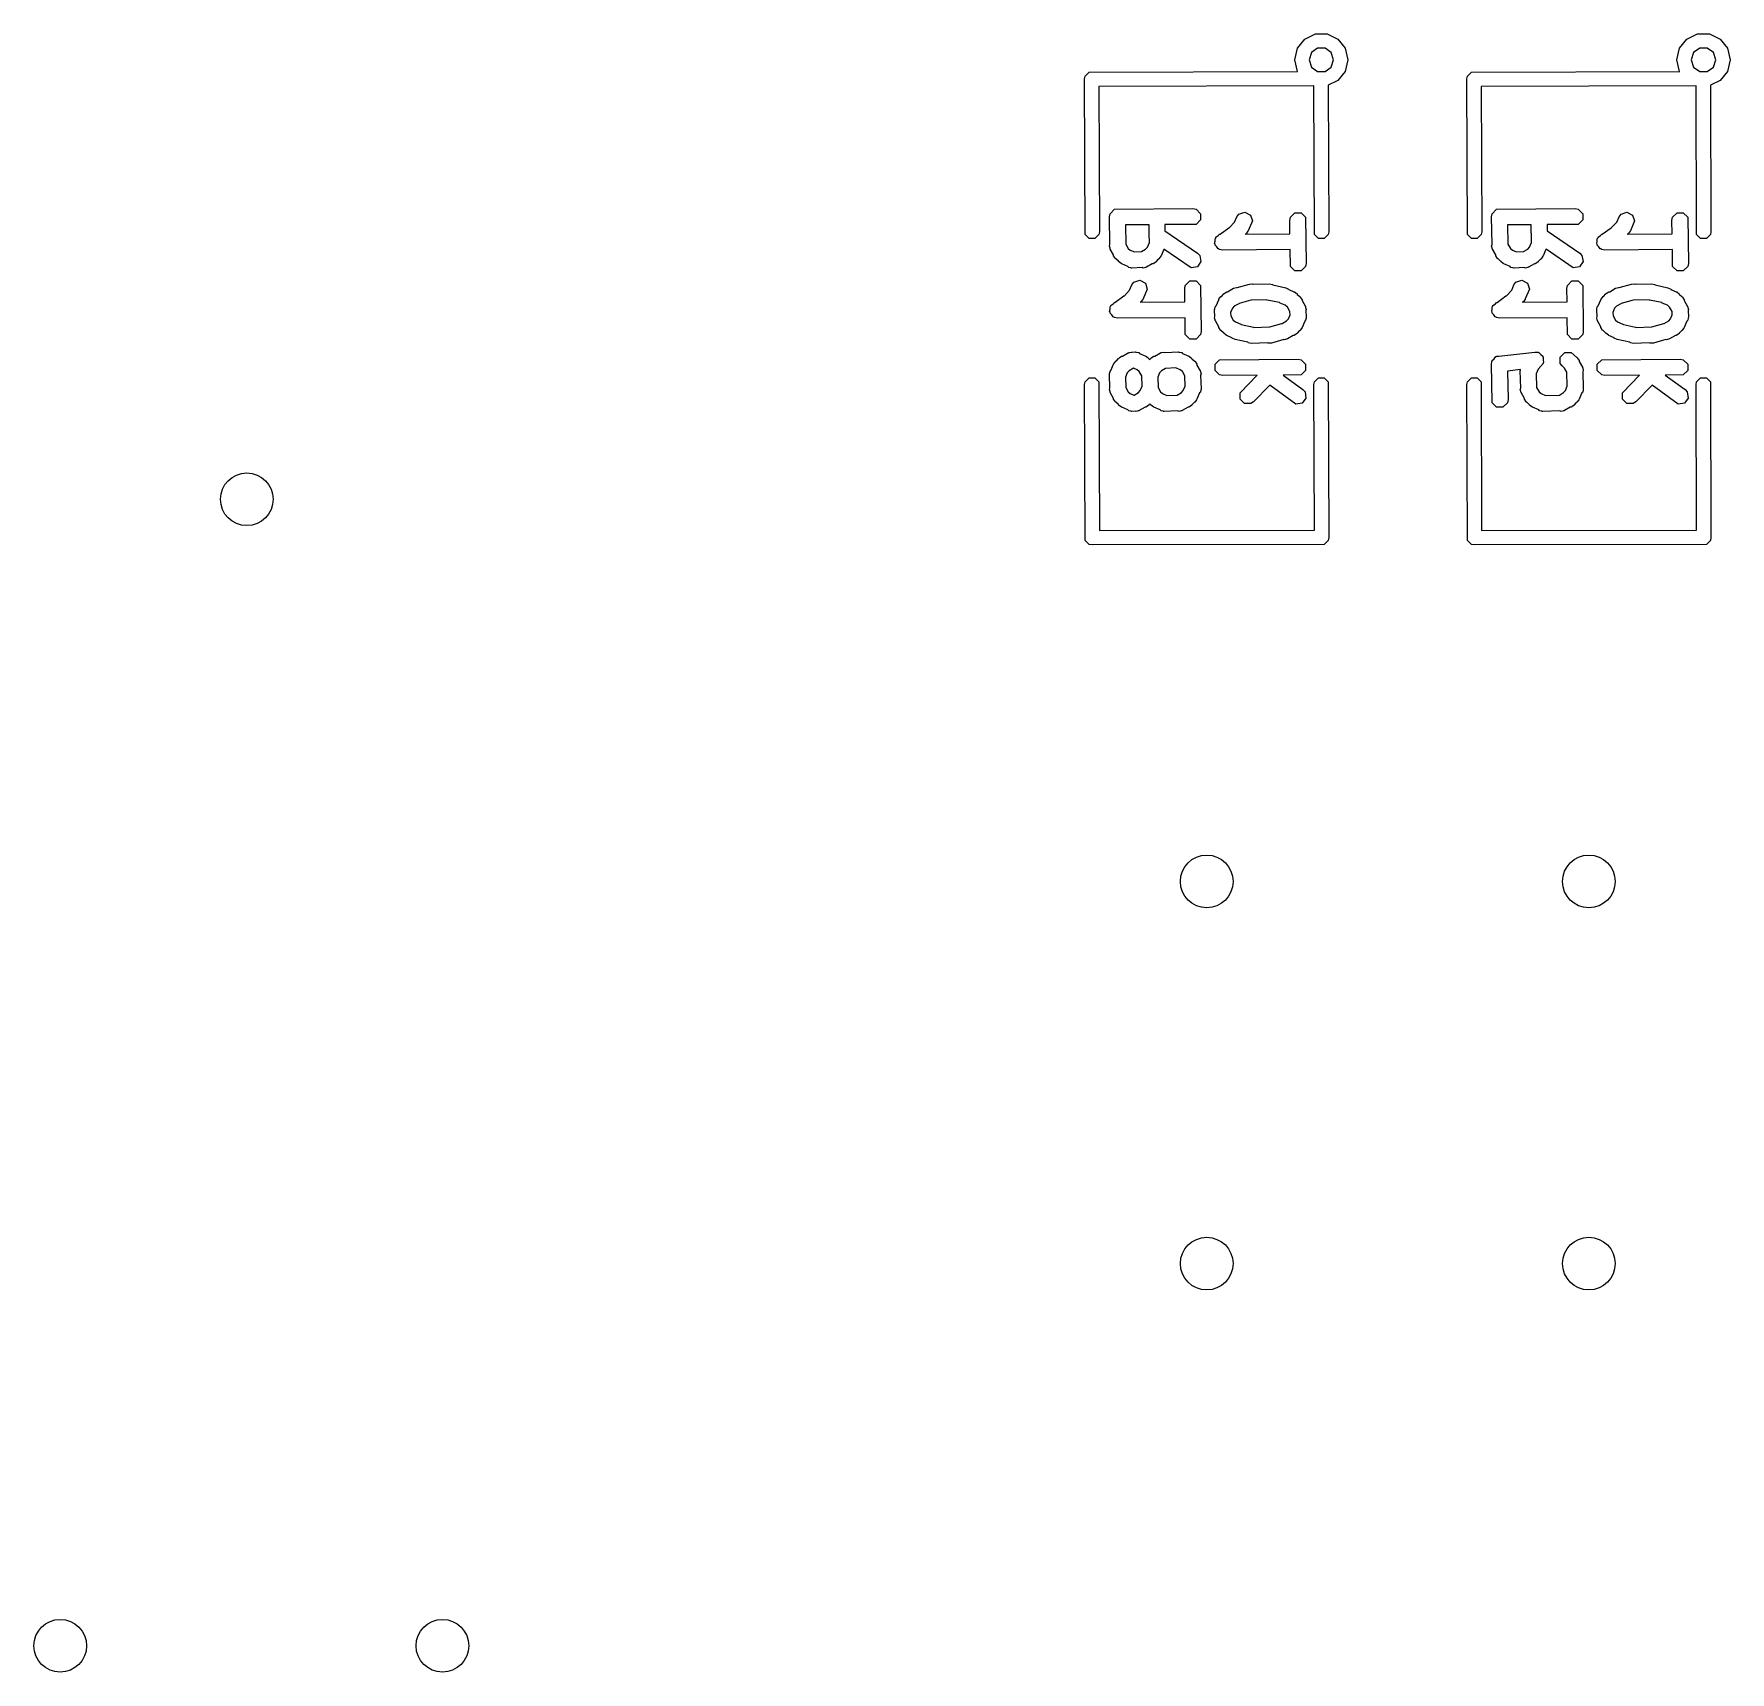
# Model space of a CAD drawing. Extents: x 0.14 to 1.46, y -0.33 to 1.12.
# Drawn here: x 0.1431 to 0.5869, y 0.6931 to 1.1218 of the extents above; entities that cross this region are included whole.
import ezdxf

# ---------------------------------------------------------------- set-up
doc = ezdxf.new("R2010")
doc.units = 0
doc.header["$MEASUREMENT"] = 0
doc.layers.add('BLACK', color=7, linetype='CONTINUOUS')

msp = doc.modelspace()

# ---------------------------------------------------------------- linework, layer by layer
at = {"layer": 'BLACK', "linetype": 'CONTINUOUS'}
for p, q in [((0.47374, 1.11802), (0.47567, 1.12043)), ((0.47567, 1.12043), (0.47845, 1.12178)), ((0.47845, 1.12178), (0.48155, 1.12178)), ((0.48155, 1.12178), (0.48433, 1.12043)), ((0.48433, 1.12043), (0.48626, 1.11802)), ((0.57374, 1.11802), (0.57567, 1.12043)), ((0.57567, 1.12043), (0.57845, 1.12178)), ((0.57845, 1.12178), (0.58155, 1.12178)), ((0.58155, 1.12178), (0.58433, 1.12043)), ((0.58433, 1.12043), (0.58626, 1.11802)), ((0.47305, 1.115), (0.47374, 1.11802)), ((0.47374, 1.11198), (0.47305, 1.115)), ((0.47741, 1.11688), (0.47679, 1.115)), ((0.47679, 1.115), (0.47741, 1.11312)), ((0.47901, 1.11805), (0.47741, 1.11688)), ((0.48099, 1.11805), (0.47901, 1.11805)), ((0.48259, 1.11688), (0.48099, 1.11805)), ((0.48321, 1.115), (0.48259, 1.11688)), ((0.48259, 1.11312), (0.48321, 1.115)), ((0.48626, 1.11802), (0.48695, 1.115)), ((0.48695, 1.115), (0.48626, 1.11198)), ((0.57305, 1.115), (0.57374, 1.11802)), ((0.57374, 1.11198), (0.57305, 1.115)), ((0.57741, 1.11688), (0.57679, 1.115)), ((0.57679, 1.115), (0.57741, 1.11312)), ((0.57901, 1.11805), (0.57741, 1.11688)), ((0.58099, 1.11805), (0.57901, 1.11805)), ((0.58259, 1.11688), (0.58099, 1.11805)), ((0.58321, 1.115), (0.58259, 1.11688)), ((0.58259, 1.11312), (0.58321, 1.115)), ((0.58626, 1.11802), (0.58695, 1.115)), ((0.58695, 1.115), (0.58626, 1.11198)), ((0.41805, 1.11), (0.4182, 1.11075)), ((0.4182, 1.06925), (0.41805, 1.11)), ((0.4182, 1.11075), (0.41925, 1.1118)), ((0.41925, 1.1118), (0.47378, 1.11193)), ((0.47378, 1.11193), (0.47374, 1.11198)), ((0.47741, 1.11312), (0.47901, 1.11195)), ((0.47901, 1.11195), (0.48099, 1.11195)), ((0.48099, 1.11195), (0.48259, 1.11312)), ((0.48626, 1.11198), (0.48433, 1.10957)), ((0.51805, 1.11), (0.5182, 1.11075)), ((0.5182, 1.06925), (0.51805, 1.11)), ((0.5182, 1.11075), (0.51925, 1.1118)), ((0.51925, 1.1118), (0.57378, 1.11193)), ((0.57378, 1.11193), (0.57374, 1.11198)), ((0.57741, 1.11312), (0.57901, 1.11195)), ((0.57901, 1.11195), (0.58099, 1.11195)), ((0.58099, 1.11195), (0.58259, 1.11312)), ((0.58626, 1.11198), (0.58433, 1.10957)), ((0.47806, 1.10819), (0.42181, 1.10805)), ((0.42181, 1.10805), (0.42195, 1.07)), ((0.4782, 1.06925), (0.47806, 1.10819)), ((0.48433, 1.10957), (0.48181, 1.10835)), ((0.48181, 1.10835), (0.48195, 1.07)), ((0.57806, 1.10819), (0.52181, 1.10805)), ((0.52181, 1.10805), (0.52195, 1.07)), ((0.5782, 1.06925), (0.57806, 1.10819)), ((0.58433, 1.10957), (0.58181, 1.10835)), ((0.58181, 1.10835), (0.58195, 1.07)), ((0.42454, 1.07392), (0.4247, 1.07474)), ((0.4247, 1.07474), (0.42587, 1.07591)), ((0.42587, 1.07591), (0.44639, 1.07607)), ((0.44639, 1.07607), (0.44721, 1.07591)), ((0.44721, 1.07591), (0.44838, 1.07474)), ((0.44838, 1.07474), (0.44838, 1.0731)), ((0.4579, 1.07394), (0.45841, 1.07461)), ((0.45841, 1.07461), (0.45997, 1.07513)), ((0.45997, 1.07513), (0.46144, 1.07439)), ((0.46144, 1.07439), (0.46196, 1.07283)), ((0.4719, 1.07381), (0.47307, 1.07497)), ((0.47307, 1.07497), (0.47471, 1.07497)), ((0.47471, 1.07497), (0.47588, 1.07381)), ((0.52454, 1.07392), (0.5247, 1.07474)), ((0.5247, 1.07474), (0.52587, 1.07591)), ((0.52587, 1.07591), (0.54639, 1.07607)), ((0.54639, 1.07607), (0.54721, 1.07591)), ((0.54721, 1.07591), (0.54838, 1.07474)), ((0.54838, 1.07474), (0.54838, 1.0731)), ((0.5579, 1.07394), (0.55841, 1.07461)), ((0.55841, 1.07461), (0.55997, 1.07513)), ((0.55997, 1.07513), (0.56144, 1.07439)), ((0.56144, 1.07439), (0.56196, 1.07283)), ((0.5719, 1.07381), (0.57307, 1.07497)), ((0.57307, 1.07497), (0.57471, 1.07497)), ((0.57471, 1.07497), (0.57588, 1.07381)), ((0.42195, 1.07), (0.4218, 1.06925)), ((0.42468, 1.06668), (0.42454, 1.07392)), ((0.4349, 1.07184), (0.42873, 1.07179)), ((0.42873, 1.07179), (0.42883, 1.06676)), ((0.43494, 1.06974), (0.4349, 1.07184)), ((0.43491, 1.0697), (0.43494, 1.06974)), ((0.43495, 1.06949), (0.43491, 1.0697)), ((0.44721, 1.07194), (0.43905, 1.07187)), ((0.43905, 1.07187), (0.43908, 1.07023)), ((0.43908, 1.07023), (0.44762, 1.06443)), ((0.44838, 1.0731), (0.44721, 1.07194)), ((0.4535, 1.06934), (0.45581, 1.07102)), ((0.45581, 1.07102), (0.45595, 1.07108)), ((0.45595, 1.07108), (0.4573, 1.07256)), ((0.4573, 1.07256), (0.4579, 1.07394)), ((0.4608, 1.07015), (0.46029, 1.06948)), ((0.46086, 1.07028), (0.4608, 1.07015)), ((0.46087, 1.07028), (0.46086, 1.07028)), ((0.46196, 1.07283), (0.46087, 1.07029)), ((0.46087, 1.07029), (0.46087, 1.07028)), ((0.47174, 1.07298), (0.4719, 1.07381)), ((0.47179, 1.06949), (0.47174, 1.07298)), ((0.47588, 1.07381), (0.47604, 1.06173)), ((0.48195, 1.07), (0.4818, 1.06925)), ((0.52195, 1.07), (0.5218, 1.06925)), ((0.52468, 1.06668), (0.52454, 1.07392)), ((0.5349, 1.07184), (0.52873, 1.07179)), ((0.52873, 1.07179), (0.52883, 1.06676)), ((0.53494, 1.06974), (0.5349, 1.07184)), ((0.53491, 1.0697), (0.53494, 1.06974)), ((0.53495, 1.06949), (0.53491, 1.0697)), ((0.54721, 1.07194), (0.53905, 1.07187)), ((0.53905, 1.07187), (0.53908, 1.07023)), ((0.53908, 1.07023), (0.54762, 1.06443)), ((0.54838, 1.0731), (0.54721, 1.07194)), ((0.5535, 1.06934), (0.55581, 1.07102)), ((0.55581, 1.07102), (0.55595, 1.07108)), ((0.55595, 1.07108), (0.5573, 1.07256)), ((0.5573, 1.07256), (0.5579, 1.07394)), ((0.5608, 1.07015), (0.56029, 1.06948)), ((0.56086, 1.07028), (0.5608, 1.07015)), ((0.56087, 1.07028), (0.56086, 1.07028)), ((0.56196, 1.07283), (0.56087, 1.07029)), ((0.56087, 1.07029), (0.56087, 1.07028)), ((0.57174, 1.07298), (0.5719, 1.07381)), ((0.57179, 1.06949), (0.57174, 1.07298)), ((0.57588, 1.07381), (0.57604, 1.06173)), ((0.58195, 1.07), (0.5818, 1.06925)), ((0.41925, 1.0682), (0.4182, 1.06925)), ((0.42075, 1.0682), (0.41925, 1.0682)), ((0.4218, 1.06925), (0.42075, 1.0682)), ((0.42455, 1.06626), (0.42468, 1.06668)), ((0.4247, 1.06569), (0.42455, 1.06626)), ((0.4247, 1.06559), (0.4247, 1.06569)), ((0.42474, 1.06556), (0.4247, 1.06559)), ((0.42477, 1.06546), (0.42474, 1.06556)), ((0.42564, 1.06393), (0.42477, 1.06546)), ((0.42883, 1.06676), (0.42946, 1.06566)), ((0.42946, 1.06566), (0.43001, 1.06519)), ((0.4329, 1.0648), (0.43401, 1.06544)), ((0.43401, 1.06544), (0.43448, 1.06598)), ((0.43448, 1.06598), (0.43499, 1.06716)), ((0.43499, 1.06716), (0.43495, 1.06949)), ((0.43876, 1.06536), (0.43806, 1.06373)), ((0.43881, 1.06541), (0.43876, 1.06536)), ((0.44592, 1.06057), (0.43881, 1.06541)), ((0.45208, 1.06694), (0.4522, 1.06755)), ((0.4522, 1.06675), (0.45208, 1.06694)), ((0.4522, 1.06818), (0.45236, 1.06833)), ((0.4522, 1.06755), (0.4522, 1.06818)), ((0.4522, 1.06653), (0.4522, 1.06675)), ((0.45265, 1.06609), (0.4522, 1.06653)), ((0.45236, 1.06833), (0.4524, 1.06855)), ((0.4524, 1.06855), (0.45303, 1.06901)), ((0.45299, 1.06557), (0.45265, 1.06609)), ((0.45321, 1.06552), (0.45299, 1.06557)), ((0.45303, 1.06901), (0.45337, 1.06934)), ((0.45337, 1.06537), (0.45321, 1.06552)), ((0.45337, 1.06934), (0.4535, 1.06934)), ((0.45419, 1.0652), (0.45337, 1.06537)), ((0.47184, 1.06535), (0.45419, 1.0652)), ((0.46006, 1.06939), (0.47179, 1.06949)), ((0.46007, 1.06941), (0.46006, 1.06939)), ((0.46029, 1.06948), (0.46007, 1.06941)), ((0.4719, 1.0609), (0.47184, 1.06535)), ((0.47925, 1.0682), (0.4782, 1.06925)), ((0.48075, 1.0682), (0.47925, 1.0682)), ((0.4818, 1.06925), (0.48075, 1.0682)), ((0.51925, 1.0682), (0.5182, 1.06925)), ((0.52075, 1.0682), (0.51925, 1.0682)), ((0.5218, 1.06925), (0.52075, 1.0682)), ((0.52455, 1.06626), (0.52468, 1.06668)), ((0.5247, 1.06569), (0.52455, 1.06626)), ((0.5247, 1.06559), (0.5247, 1.06569)), ((0.52474, 1.06556), (0.5247, 1.06559)), ((0.52477, 1.06546), (0.52474, 1.06556)), ((0.52564, 1.06393), (0.52477, 1.06546)), ((0.52883, 1.06676), (0.52946, 1.06566)), ((0.52946, 1.06566), (0.53001, 1.06519)), ((0.5329, 1.0648), (0.53401, 1.06544)), ((0.53401, 1.06544), (0.53448, 1.06598)), ((0.53448, 1.06598), (0.53499, 1.06716)), ((0.53499, 1.06716), (0.53495, 1.06949)), ((0.53876, 1.06536), (0.53806, 1.06373)), ((0.53881, 1.06541), (0.53876, 1.06536)), ((0.54592, 1.06057), (0.53881, 1.06541)), ((0.55208, 1.06694), (0.5522, 1.06755)), ((0.5522, 1.06675), (0.55208, 1.06694)), ((0.5522, 1.06818), (0.55236, 1.06833)), ((0.5522, 1.06755), (0.5522, 1.06818)), ((0.5522, 1.06653), (0.5522, 1.06675)), ((0.55265, 1.06609), (0.5522, 1.06653)), ((0.55236, 1.06833), (0.5524, 1.06855)), ((0.5524, 1.06855), (0.55303, 1.06901)), ((0.55299, 1.06557), (0.55265, 1.06609)), ((0.55321, 1.06552), (0.55299, 1.06557)), ((0.55303, 1.06901), (0.55337, 1.06934)), ((0.55337, 1.06537), (0.55321, 1.06552)), ((0.55337, 1.06934), (0.5535, 1.06934)), ((0.55419, 1.0652), (0.55337, 1.06537)), ((0.57184, 1.06535), (0.55419, 1.0652)), ((0.56006, 1.06939), (0.57179, 1.06949)), ((0.56007, 1.06941), (0.56006, 1.06939)), ((0.56029, 1.06948), (0.56007, 1.06941)), ((0.5719, 1.0609), (0.57184, 1.06535)), ((0.57925, 1.0682), (0.5782, 1.06925)), ((0.58075, 1.0682), (0.57925, 1.0682)), ((0.5818, 1.06925), (0.58075, 1.0682)), ((0.42564, 1.06372), (0.42564, 1.06393)), ((0.42611, 1.06302), (0.42564, 1.06372)), ((0.42621, 1.06293), (0.42611, 1.06302)), ((0.42622, 1.06292), (0.42621, 1.06293)), ((0.42623, 1.06291), (0.42622, 1.06292)), ((0.42689, 1.06235), (0.42623, 1.06291)), ((0.42694, 1.06219), (0.42689, 1.06235)), ((0.4276, 1.06168), (0.42694, 1.06219)), ((0.42774, 1.06162), (0.4276, 1.06168)), ((0.42775, 1.06162), (0.42774, 1.06162)), ((0.42774, 1.06162), (0.42774, 1.06162)), ((0.42939, 1.06091), (0.42775, 1.06162)), ((0.42962, 1.06068), (0.42939, 1.06091)), ((0.43001, 1.06519), (0.4311, 1.06472)), ((0.4311, 1.06472), (0.4329, 1.0648)), ((0.43575, 1.06162), (0.43422, 1.06074)), ((0.43596, 1.06162), (0.43575, 1.06162)), ((0.43665, 1.06208), (0.43596, 1.06162)), ((0.43674, 1.06218), (0.43665, 1.06208)), ((0.43676, 1.06219), (0.43674, 1.06218)), ((0.43732, 1.06286), (0.43676, 1.06221)), ((0.43676, 1.06221), (0.43676, 1.06219)), ((0.43748, 1.06292), (0.43732, 1.06286)), ((0.43799, 1.06358), (0.43748, 1.06292)), ((0.43805, 1.06371), (0.43799, 1.06358)), ((0.43806, 1.06372), (0.43805, 1.06371)), ((0.43806, 1.06373), (0.43806, 1.06372)), ((0.44755, 1.06085), (0.44592, 1.06057)), ((0.44849, 1.0622), (0.44755, 1.06085)), ((0.44762, 1.06443), (0.4482, 1.06382)), ((0.4482, 1.06382), (0.44849, 1.0622)), ((0.47307, 1.05974), (0.4719, 1.0609)), ((0.47588, 1.0609), (0.47471, 1.05974)), ((0.47604, 1.06173), (0.47588, 1.0609)), ((0.52564, 1.06372), (0.52564, 1.06393)), ((0.52611, 1.06302), (0.52564, 1.06372)), ((0.52621, 1.06293), (0.52611, 1.06302)), ((0.52622, 1.06292), (0.52621, 1.06293)), ((0.52623, 1.06291), (0.52622, 1.06292)), ((0.52689, 1.06235), (0.52623, 1.06291)), ((0.52694, 1.06219), (0.52689, 1.06235)), ((0.5276, 1.06168), (0.52694, 1.06219)), ((0.52774, 1.06162), (0.5276, 1.06168)), ((0.52775, 1.06162), (0.52774, 1.06162)), ((0.52774, 1.06162), (0.52774, 1.06162)), ((0.52939, 1.06091), (0.52775, 1.06162)), ((0.52962, 1.06068), (0.52939, 1.06091)), ((0.53001, 1.06519), (0.5311, 1.06472)), ((0.5311, 1.06472), (0.5329, 1.0648)), ((0.53575, 1.06162), (0.53422, 1.06074)), ((0.53596, 1.06162), (0.53575, 1.06162)), ((0.53665, 1.06208), (0.53596, 1.06162)), ((0.53674, 1.06218), (0.53665, 1.06208)), ((0.53676, 1.06219), (0.53674, 1.06218)), ((0.53732, 1.06286), (0.53676, 1.06221)), ((0.53676, 1.06221), (0.53676, 1.06219)), ((0.53748, 1.06292), (0.53732, 1.06286)), ((0.53799, 1.06358), (0.53748, 1.06292)), ((0.53805, 1.06371), (0.53799, 1.06358)), ((0.53806, 1.06372), (0.53805, 1.06371)), ((0.53806, 1.06373), (0.53806, 1.06372)), ((0.54755, 1.06085), (0.54592, 1.06057)), ((0.54849, 1.0622), (0.54755, 1.06085)), ((0.54762, 1.06443), (0.5482, 1.06382)), ((0.5482, 1.06382), (0.54849, 1.0622)), ((0.57307, 1.05974), (0.5719, 1.0609)), ((0.57588, 1.0609), (0.57471, 1.05974)), ((0.57604, 1.06173), (0.57588, 1.0609)), ((0.43018, 1.06057), (0.42962, 1.06068)), ((0.43029, 1.06052), (0.43018, 1.06057)), ((0.43034, 1.06054), (0.43029, 1.06052)), ((0.43044, 1.06051), (0.43034, 1.06054)), ((0.4304, 1.05612), (0.43091, 1.05678)), ((0.43307, 1.06063), (0.43044, 1.06051)), ((0.43091, 1.05678), (0.43247, 1.0573)), ((0.43247, 1.0573), (0.43394, 1.05657)), ((0.43341, 1.06052), (0.43307, 1.06063)), ((0.43397, 1.06067), (0.43341, 1.06052)), ((0.43394, 1.05657), (0.43446, 1.05501)), ((0.43408, 1.06068), (0.43397, 1.06067)), ((0.43411, 1.06071), (0.43408, 1.06068)), ((0.43422, 1.06074), (0.43411, 1.06071)), ((0.4444, 1.05598), (0.44557, 1.05715)), ((0.44557, 1.05715), (0.44721, 1.05715)), ((0.44721, 1.05715), (0.44838, 1.05598)), ((0.46117, 1.05631), (0.46201, 1.05635)), ((0.46201, 1.05635), (0.46218, 1.05625)), ((0.46218, 1.05625), (0.46639, 1.05637)), ((0.46639, 1.05637), (0.46721, 1.05621)), ((0.47471, 1.05974), (0.47307, 1.05974)), ((0.53018, 1.06057), (0.52962, 1.06068)), ((0.53029, 1.06052), (0.53018, 1.06057)), ((0.53034, 1.06054), (0.53029, 1.06052)), ((0.53044, 1.06051), (0.53034, 1.06054)), ((0.5304, 1.05612), (0.53091, 1.05678)), ((0.53307, 1.06063), (0.53044, 1.06051)), ((0.53091, 1.05678), (0.53247, 1.0573)), ((0.53247, 1.0573), (0.53394, 1.05657)), ((0.53341, 1.06052), (0.53307, 1.06063)), ((0.53397, 1.06067), (0.53341, 1.06052)), ((0.53394, 1.05657), (0.53446, 1.05501)), ((0.53408, 1.06068), (0.53397, 1.06067)), ((0.53411, 1.06071), (0.53408, 1.06068)), ((0.53422, 1.06074), (0.53411, 1.06071)), ((0.5444, 1.05598), (0.54557, 1.05715)), ((0.54557, 1.05715), (0.54721, 1.05715)), ((0.54721, 1.05715), (0.54838, 1.05598)), ((0.56117, 1.05631), (0.56201, 1.05635)), ((0.56201, 1.05635), (0.56218, 1.05625)), ((0.56218, 1.05625), (0.56639, 1.05637)), ((0.56639, 1.05637), (0.56721, 1.05621)), ((0.57471, 1.05974), (0.57307, 1.05974)), ((0.426, 1.05152), (0.42831, 1.0532)), ((0.42831, 1.0532), (0.42845, 1.05325)), ((0.42845, 1.05325), (0.4298, 1.05473)), ((0.4298, 1.05473), (0.4304, 1.05612)), ((0.4333, 1.05232), (0.43279, 1.05166)), ((0.43336, 1.05245), (0.4333, 1.05232)), ((0.43337, 1.05246), (0.43336, 1.05245)), ((0.43446, 1.05501), (0.43337, 1.05247)), ((0.43337, 1.05247), (0.43337, 1.05246)), ((0.44424, 1.05516), (0.4444, 1.05598)), ((0.44429, 1.05166), (0.44424, 1.05516)), ((0.44838, 1.05598), (0.44854, 1.0439)), ((0.45243, 1.05058), (0.45314, 1.05222)), ((0.45314, 1.05223), (0.45315, 1.05224)), ((0.45314, 1.05222), (0.45314, 1.05223)), ((0.45315, 1.05224), (0.45321, 1.05237)), ((0.45321, 1.05237), (0.45372, 1.05303)), ((0.45372, 1.05303), (0.45387, 1.05308)), ((0.45387, 1.05308), (0.45444, 1.05374)), ((0.45444, 1.05375), (0.45446, 1.05376)), ((0.45444, 1.05374), (0.45444, 1.05375)), ((0.45446, 1.05376), (0.45455, 1.05387)), ((0.45455, 1.05387), (0.45524, 1.05433)), ((0.45524, 1.05433), (0.45545, 1.05433)), ((0.45545, 1.05433), (0.45698, 1.05521)), ((0.45698, 1.05521), (0.45779, 1.05543)), ((0.45779, 1.05543), (0.45794, 1.05538)), ((0.45794, 1.05538), (0.46117, 1.05631)), ((0.46158, 1.05209), (0.45846, 1.0512)), ((0.46169, 1.05207), (0.46158, 1.05209)), ((0.46575, 1.05219), (0.46169, 1.05207)), ((0.46586, 1.05214), (0.46575, 1.05219)), ((0.46905, 1.05146), (0.46586, 1.05214)), ((0.46721, 1.05621), (0.46734, 1.05608)), ((0.46734, 1.05608), (0.47066, 1.05537)), ((0.47066, 1.05537), (0.47142, 1.05501)), ((0.47142, 1.05501), (0.47147, 1.05492)), ((0.47147, 1.05492), (0.47283, 1.05433)), ((0.47283, 1.05433), (0.47284, 1.05433)), ((0.47284, 1.05433), (0.47284, 1.05432)), ((0.47284, 1.05432), (0.47298, 1.05427)), ((0.47298, 1.05427), (0.47364, 1.05375)), ((0.47364, 1.05375), (0.47369, 1.0536)), ((0.47369, 1.0536), (0.47435, 1.05304)), ((0.47435, 1.05304), (0.47436, 1.05303)), ((0.47436, 1.05303), (0.47437, 1.05302)), ((0.47437, 1.05302), (0.47447, 1.05293)), ((0.47447, 1.05293), (0.47494, 1.05223)), ((0.47494, 1.05223), (0.47494, 1.05202)), ((0.47494, 1.05202), (0.47581, 1.05049)), ((0.526, 1.05152), (0.52831, 1.0532)), ((0.52831, 1.0532), (0.52845, 1.05325)), ((0.52845, 1.05325), (0.5298, 1.05473)), ((0.5298, 1.05473), (0.5304, 1.05612)), ((0.5333, 1.05232), (0.53279, 1.05166)), ((0.53336, 1.05245), (0.5333, 1.05232)), ((0.53337, 1.05246), (0.53336, 1.05245)), ((0.53446, 1.05501), (0.53337, 1.05247)), ((0.53337, 1.05247), (0.53337, 1.05246)), ((0.54424, 1.05516), (0.5444, 1.05598)), ((0.54429, 1.05166), (0.54424, 1.05516)), ((0.54838, 1.05598), (0.54854, 1.0439)), ((0.55243, 1.05058), (0.55314, 1.05222)), ((0.55314, 1.05223), (0.55315, 1.05224)), ((0.55314, 1.05222), (0.55314, 1.05223)), ((0.55315, 1.05224), (0.55321, 1.05237)), ((0.55321, 1.05237), (0.55372, 1.05303)), ((0.55372, 1.05303), (0.55387, 1.05308)), ((0.55387, 1.05308), (0.55444, 1.05374)), ((0.55444, 1.05375), (0.55446, 1.05376)), ((0.55444, 1.05374), (0.55444, 1.05375)), ((0.55446, 1.05376), (0.55455, 1.05387)), ((0.55455, 1.05387), (0.55524, 1.05433)), ((0.55524, 1.05433), (0.55545, 1.05433)), ((0.55545, 1.05433), (0.55698, 1.05521)), ((0.55698, 1.05521), (0.55779, 1.05543)), ((0.55779, 1.05543), (0.55794, 1.05538)), ((0.55794, 1.05538), (0.56117, 1.05631)), ((0.56158, 1.05209), (0.55846, 1.0512)), ((0.56169, 1.05207), (0.56158, 1.05209)), ((0.56575, 1.05219), (0.56169, 1.05207)), ((0.56586, 1.05214), (0.56575, 1.05219)), ((0.56905, 1.05146), (0.56586, 1.05214)), ((0.56721, 1.05621), (0.56734, 1.05608)), ((0.56734, 1.05608), (0.57066, 1.05537)), ((0.57066, 1.05537), (0.57142, 1.05501)), ((0.57142, 1.05501), (0.57147, 1.05492)), ((0.57147, 1.05492), (0.57283, 1.05433)), ((0.57283, 1.05433), (0.57284, 1.05433)), ((0.57284, 1.05433), (0.57284, 1.05432)), ((0.57284, 1.05432), (0.57298, 1.05427)), ((0.57298, 1.05427), (0.57364, 1.05375)), ((0.57364, 1.05375), (0.57369, 1.0536)), ((0.57369, 1.0536), (0.57435, 1.05304)), ((0.57435, 1.05304), (0.57436, 1.05303)), ((0.57436, 1.05303), (0.57437, 1.05302)), ((0.57437, 1.05302), (0.57447, 1.05293)), ((0.57447, 1.05293), (0.57494, 1.05223)), ((0.57494, 1.05223), (0.57494, 1.05202)), ((0.57494, 1.05202), (0.57581, 1.05049)), ((0.42458, 1.04911), (0.4247, 1.04973)), ((0.4247, 1.04893), (0.42458, 1.04911)), ((0.4247, 1.05035), (0.42486, 1.05051)), ((0.4247, 1.04973), (0.4247, 1.05035)), ((0.4247, 1.04871), (0.4247, 1.04893)), ((0.42515, 1.04827), (0.4247, 1.04871)), ((0.42486, 1.05051), (0.4249, 1.05073)), ((0.4249, 1.05073), (0.42553, 1.05118)), ((0.42549, 1.04774), (0.42515, 1.04827)), ((0.42571, 1.0477), (0.42549, 1.04774)), ((0.42553, 1.05118), (0.42587, 1.05152)), ((0.42587, 1.04754), (0.42571, 1.0477)), ((0.42587, 1.05152), (0.426, 1.05152)), ((0.42669, 1.04738), (0.42587, 1.04754)), ((0.44434, 1.04752), (0.42669, 1.04738)), ((0.43256, 1.05157), (0.44429, 1.05166)), ((0.43257, 1.05159), (0.43256, 1.05157)), ((0.43279, 1.05166), (0.43257, 1.05159)), ((0.4444, 1.04308), (0.44434, 1.04752)), ((0.45204, 1.04953), (0.45206, 1.04964)), ((0.45214, 1.0478), (0.45204, 1.04953)), ((0.45205, 1.04968), (0.45209, 1.04979)), ((0.45206, 1.04964), (0.45205, 1.04968)), ((0.45205, 1.0475), (0.45214, 1.0478)), ((0.4522, 1.04695), (0.45205, 1.0475)), ((0.45209, 1.04979), (0.4522, 1.05035)), ((0.4522, 1.05035), (0.45243, 1.05058)), ((0.45672, 1.04997), (0.45626, 1.04892)), ((0.45626, 1.04892), (0.45632, 1.04802)), ((0.45632, 1.04802), (0.45696, 1.0469)), ((0.45719, 1.05051), (0.45672, 1.04997)), ((0.45838, 1.05119), (0.45719, 1.05051)), ((0.45846, 1.0512), (0.45838, 1.05119)), ((0.46918, 1.05136), (0.46905, 1.05146)), ((0.47057, 1.05076), (0.46918, 1.05136)), ((0.47112, 1.05029), (0.47057, 1.05076)), ((0.47176, 1.04916), (0.47112, 1.05029)), ((0.47136, 1.04722), (0.47182, 1.04827)), ((0.47182, 1.04827), (0.47176, 1.04916)), ((0.47581, 1.05049), (0.47584, 1.05039)), ((0.47584, 1.05039), (0.47588, 1.05035)), ((0.47588, 1.05035), (0.47588, 1.05023)), ((0.47588, 1.05023), (0.47603, 1.04968)), ((0.47603, 1.04968), (0.47594, 1.04938)), ((0.47594, 1.04938), (0.47604, 1.04765)), ((0.47603, 1.0475), (0.47599, 1.0474)), ((0.47604, 1.04765), (0.47602, 1.04755)), ((0.47602, 1.04755), (0.47603, 1.0475)), ((0.52458, 1.04911), (0.5247, 1.04973)), ((0.5247, 1.04893), (0.52458, 1.04911)), ((0.5247, 1.05035), (0.52486, 1.05051)), ((0.5247, 1.04973), (0.5247, 1.05035)), ((0.5247, 1.04871), (0.5247, 1.04893)), ((0.52515, 1.04827), (0.5247, 1.04871)), ((0.52486, 1.05051), (0.5249, 1.05073)), ((0.5249, 1.05073), (0.52553, 1.05118)), ((0.52549, 1.04774), (0.52515, 1.04827)), ((0.52571, 1.0477), (0.52549, 1.04774)), ((0.52553, 1.05118), (0.52587, 1.05152)), ((0.52587, 1.04754), (0.52571, 1.0477)), ((0.52587, 1.05152), (0.526, 1.05152)), ((0.52669, 1.04738), (0.52587, 1.04754)), ((0.54434, 1.04752), (0.52669, 1.04738)), ((0.53256, 1.05157), (0.54429, 1.05166)), ((0.53257, 1.05159), (0.53256, 1.05157)), ((0.53279, 1.05166), (0.53257, 1.05159)), ((0.5444, 1.04308), (0.54434, 1.04752)), ((0.55204, 1.04953), (0.55206, 1.04964)), ((0.55214, 1.0478), (0.55204, 1.04953)), ((0.55205, 1.04968), (0.55209, 1.04979)), ((0.55206, 1.04964), (0.55205, 1.04968)), ((0.55205, 1.0475), (0.55214, 1.0478)), ((0.5522, 1.04695), (0.55205, 1.0475)), ((0.55209, 1.04979), (0.5522, 1.05035)), ((0.5522, 1.05035), (0.55243, 1.05058)), ((0.55672, 1.04997), (0.55626, 1.04892)), ((0.55626, 1.04892), (0.55632, 1.04802)), ((0.55632, 1.04802), (0.55696, 1.0469)), ((0.55719, 1.05051), (0.55672, 1.04997)), ((0.55838, 1.05119), (0.55719, 1.05051)), ((0.55846, 1.0512), (0.55838, 1.05119)), ((0.56918, 1.05136), (0.56905, 1.05146)), ((0.57057, 1.05076), (0.56918, 1.05136)), ((0.57112, 1.05029), (0.57057, 1.05076)), ((0.57176, 1.04916), (0.57112, 1.05029)), ((0.57136, 1.04722), (0.57182, 1.04827)), ((0.57182, 1.04827), (0.57176, 1.04916)), ((0.57581, 1.05049), (0.57584, 1.05039)), ((0.57584, 1.05039), (0.57588, 1.05035)), ((0.57588, 1.05035), (0.57588, 1.05023)), ((0.57588, 1.05023), (0.57603, 1.04968)), ((0.57603, 1.04968), (0.57594, 1.04938)), ((0.57594, 1.04938), (0.57604, 1.04765)), ((0.57603, 1.0475), (0.57599, 1.0474)), ((0.57604, 1.04765), (0.57602, 1.04755)), ((0.57602, 1.04755), (0.57603, 1.0475)), ((0.44557, 1.04192), (0.4444, 1.04308)), ((0.44838, 1.04308), (0.44721, 1.04192)), ((0.44854, 1.0439), (0.44838, 1.04308)), ((0.4522, 1.04683), (0.4522, 1.04695)), ((0.45224, 1.0468), (0.4522, 1.04683)), ((0.45227, 1.04669), (0.45224, 1.0468)), ((0.45314, 1.04516), (0.45227, 1.04669)), ((0.45314, 1.04496), (0.45314, 1.04516)), ((0.45361, 1.04426), (0.45314, 1.04496)), ((0.45371, 1.04417), (0.45361, 1.04426)), ((0.45372, 1.04415), (0.45371, 1.04417)), ((0.45373, 1.04415), (0.45372, 1.04415)), ((0.45439, 1.04359), (0.45373, 1.04415)), ((0.45444, 1.04343), (0.45439, 1.04359)), ((0.4551, 1.04292), (0.45444, 1.04343)), ((0.45696, 1.0469), (0.45751, 1.04643)), ((0.45751, 1.04643), (0.4589, 1.04583)), ((0.4589, 1.04583), (0.45903, 1.04573)), ((0.45903, 1.04573), (0.46222, 1.04505)), ((0.46222, 1.04505), (0.46233, 1.04499)), ((0.46233, 1.04499), (0.46639, 1.04511)), ((0.46639, 1.04511), (0.4665, 1.04509)), ((0.4665, 1.04509), (0.46962, 1.04599)), ((0.46962, 1.04599), (0.4697, 1.04599)), ((0.4697, 1.04599), (0.47089, 1.04667)), ((0.47089, 1.04667), (0.47136, 1.04722)), ((0.47353, 1.04332), (0.47284, 1.04285)), ((0.47362, 1.04342), (0.47353, 1.04332)), ((0.47364, 1.04343), (0.47362, 1.04342)), ((0.47421, 1.0441), (0.47364, 1.04345)), ((0.47364, 1.04345), (0.47364, 1.04343)), ((0.47436, 1.04415), (0.47421, 1.0441)), ((0.47487, 1.04482), (0.47436, 1.04415)), ((0.47493, 1.04495), (0.47487, 1.04482)), ((0.47494, 1.04496), (0.47493, 1.04495)), ((0.47565, 1.0466), (0.47494, 1.04496)), ((0.47494, 1.04496), (0.47494, 1.04496)), ((0.47588, 1.04683), (0.47565, 1.0466)), ((0.47599, 1.0474), (0.47588, 1.04683)), ((0.54557, 1.04192), (0.5444, 1.04308)), ((0.54838, 1.04308), (0.54721, 1.04192)), ((0.54854, 1.0439), (0.54838, 1.04308)), ((0.5522, 1.04683), (0.5522, 1.04695)), ((0.55224, 1.0468), (0.5522, 1.04683)), ((0.55227, 1.04669), (0.55224, 1.0468)), ((0.55314, 1.04516), (0.55227, 1.04669)), ((0.55314, 1.04496), (0.55314, 1.04516)), ((0.55361, 1.04426), (0.55314, 1.04496)), ((0.55371, 1.04417), (0.55361, 1.04426)), ((0.55372, 1.04415), (0.55371, 1.04417)), ((0.55373, 1.04415), (0.55372, 1.04415)), ((0.55439, 1.04359), (0.55373, 1.04415)), ((0.55444, 1.04343), (0.55439, 1.04359)), ((0.5551, 1.04292), (0.55444, 1.04343)), ((0.55696, 1.0469), (0.55751, 1.04643)), ((0.55751, 1.04643), (0.5589, 1.04583)), ((0.5589, 1.04583), (0.55903, 1.04573)), ((0.55903, 1.04573), (0.56222, 1.04505)), ((0.56222, 1.04505), (0.56233, 1.04499)), ((0.56233, 1.04499), (0.56639, 1.04511)), ((0.56639, 1.04511), (0.5665, 1.04509)), ((0.5665, 1.04509), (0.56962, 1.04599)), ((0.56962, 1.04599), (0.5697, 1.04599)), ((0.5697, 1.04599), (0.57089, 1.04667)), ((0.57089, 1.04667), (0.57136, 1.04722)), ((0.57353, 1.04332), (0.57284, 1.04285)), ((0.57362, 1.04342), (0.57353, 1.04332)), ((0.57364, 1.04343), (0.57362, 1.04342)), ((0.57421, 1.0441), (0.57364, 1.04345)), ((0.57364, 1.04345), (0.57364, 1.04343)), ((0.57436, 1.04415), (0.57421, 1.0441)), ((0.57487, 1.04482), (0.57436, 1.04415)), ((0.57493, 1.04495), (0.57487, 1.04482)), ((0.57494, 1.04496), (0.57493, 1.04495)), ((0.57565, 1.0466), (0.57494, 1.04496)), ((0.57494, 1.04496), (0.57494, 1.04496)), ((0.57588, 1.04683), (0.57565, 1.0466)), ((0.57599, 1.0474), (0.57588, 1.04683)), ((0.44721, 1.04192), (0.44557, 1.04192)), ((0.45524, 1.04286), (0.4551, 1.04292)), ((0.45524, 1.04285), (0.45524, 1.04286)), ((0.45525, 1.04285), (0.45524, 1.04285)), ((0.45661, 1.04227), (0.45525, 1.04285)), ((0.45666, 1.04217), (0.45661, 1.04227)), ((0.45742, 1.04182), (0.45666, 1.04217)), ((0.46074, 1.04111), (0.45742, 1.04182)), ((0.46087, 1.04098), (0.46074, 1.04111)), ((0.46169, 1.04081), (0.46087, 1.04098)), ((0.4659, 1.04094), (0.46169, 1.04081)), ((0.46607, 1.04084), (0.4659, 1.04094)), ((0.46691, 1.04088), (0.46607, 1.04084)), ((0.47014, 1.04181), (0.46691, 1.04088)), ((0.47029, 1.04176), (0.47014, 1.04181)), ((0.4711, 1.04198), (0.47029, 1.04176)), ((0.47263, 1.04285), (0.4711, 1.04198)), ((0.47284, 1.04285), (0.47263, 1.04285)), ((0.54721, 1.04192), (0.54557, 1.04192)), ((0.55524, 1.04286), (0.5551, 1.04292)), ((0.55524, 1.04285), (0.55524, 1.04286)), ((0.55525, 1.04285), (0.55524, 1.04285)), ((0.55661, 1.04227), (0.55525, 1.04285)), ((0.55666, 1.04217), (0.55661, 1.04227)), ((0.55742, 1.04182), (0.55666, 1.04217)), ((0.56074, 1.04111), (0.55742, 1.04182)), ((0.56087, 1.04098), (0.56074, 1.04111)), ((0.56169, 1.04081), (0.56087, 1.04098)), ((0.5659, 1.04094), (0.56169, 1.04081)), ((0.56607, 1.04084), (0.5659, 1.04094)), ((0.56691, 1.04088), (0.56607, 1.04084)), ((0.57014, 1.04181), (0.56691, 1.04088)), ((0.57029, 1.04176), (0.57014, 1.04181)), ((0.5711, 1.04198), (0.57029, 1.04176)), ((0.57263, 1.04285), (0.5711, 1.04198)), ((0.57284, 1.04285), (0.57263, 1.04285)), ((0.42493, 1.0337), (0.42564, 1.03534)), ((0.42564, 1.03534), (0.42565, 1.03535)), ((0.42564, 1.03534), (0.42564, 1.03534)), ((0.42565, 1.03535), (0.42571, 1.03548)), ((0.42571, 1.03548), (0.42622, 1.03615)), ((0.42622, 1.03615), (0.42637, 1.0362)), ((0.42637, 1.0362), (0.42694, 1.03685)), ((0.42694, 1.03687), (0.42696, 1.03688)), ((0.42694, 1.03685), (0.42694, 1.03687)), ((0.42696, 1.03688), (0.42705, 1.03698)), ((0.42705, 1.03698), (0.42774, 1.03745)), ((0.42774, 1.03745), (0.42795, 1.03745)), ((0.42795, 1.03745), (0.42948, 1.03832)), ((0.42948, 1.03832), (0.42958, 1.03835)), ((0.42958, 1.03835), (0.42962, 1.03838)), ((0.42962, 1.03838), (0.42976, 1.0384)), ((0.43083, 1.03428), (0.42969, 1.03363)), ((0.42976, 1.0384), (0.43029, 1.03854)), ((0.43029, 1.03854), (0.43051, 1.03847)), ((0.43051, 1.03847), (0.43138, 1.03855)), ((0.43086, 1.03429), (0.43083, 1.03428)), ((0.43182, 1.03387), (0.43086, 1.03429)), ((0.43138, 1.03855), (0.43149, 1.03853)), ((0.43149, 1.03853), (0.43153, 1.03854)), ((0.43153, 1.03854), (0.43164, 1.0385)), ((0.43164, 1.0385), (0.4322, 1.03838)), ((0.4322, 1.03838), (0.43243, 1.03815)), ((0.43243, 1.03815), (0.43407, 1.03745)), ((0.43407, 1.03745), (0.43408, 1.03745)), ((0.43408, 1.03745), (0.43409, 1.03744)), ((0.43409, 1.03744), (0.43422, 1.03738)), ((0.43422, 1.03738), (0.43488, 1.03687)), ((0.43488, 1.03687), (0.43493, 1.03671)), ((0.43493, 1.03671), (0.43512, 1.03655)), ((0.43512, 1.03655), (0.43538, 1.03685)), ((0.43538, 1.03687), (0.4354, 1.03688)), ((0.43538, 1.03685), (0.43538, 1.03687)), ((0.4354, 1.03688), (0.43549, 1.03698)), ((0.43549, 1.03698), (0.43619, 1.03745)), ((0.43619, 1.03745), (0.43639, 1.03745)), ((0.43639, 1.03745), (0.43792, 1.03832)), ((0.43792, 1.03832), (0.43803, 1.03835)), ((0.43803, 1.03835), (0.43806, 1.03838)), ((0.43806, 1.03838), (0.43817, 1.03839)), ((0.43924, 1.03426), (0.43813, 1.03363)), ((0.43817, 1.03839), (0.43873, 1.03854)), ((0.43873, 1.03854), (0.4391, 1.03842)), ((0.4391, 1.03842), (0.44264, 1.03855)), ((0.44195, 1.03436), (0.43924, 1.03426)), ((0.44307, 1.03387), (0.44195, 1.03436)), ((0.44264, 1.03855), (0.44274, 1.03853)), ((0.44274, 1.03853), (0.44279, 1.03854)), ((0.44279, 1.03854), (0.4429, 1.0385)), ((0.4429, 1.0385), (0.44346, 1.03838)), ((0.44346, 1.03838), (0.44369, 1.03815)), ((0.44369, 1.03815), (0.44533, 1.03745)), ((0.44533, 1.03745), (0.44534, 1.03745)), ((0.44534, 1.03745), (0.44534, 1.03744)), ((0.44534, 1.03744), (0.44548, 1.03738)), ((0.44548, 1.03738), (0.44614, 1.03687)), ((0.44614, 1.03687), (0.44619, 1.03671)), ((0.44619, 1.03671), (0.44685, 1.03615)), ((0.44685, 1.03615), (0.44686, 1.03615)), ((0.44686, 1.03615), (0.44687, 1.03613)), ((0.44687, 1.03613), (0.44697, 1.03604)), ((0.44697, 1.03604), (0.44744, 1.03534)), ((0.44744, 1.03534), (0.44744, 1.03514)), ((0.44744, 1.03514), (0.44831, 1.03361)), ((0.4522, 1.03534), (0.45337, 1.03651)), ((0.4522, 1.0337), (0.4522, 1.03534)), ((0.45337, 1.03651), (0.47389, 1.03667)), ((0.47389, 1.03667), (0.47471, 1.03651)), ((0.47471, 1.03651), (0.47588, 1.03534)), ((0.47588, 1.03534), (0.47588, 1.0337)), ((0.52454, 1.03546), (0.52464, 1.03597)), ((0.5247, 1.02526), (0.52454, 1.03546)), ((0.52463, 1.03608), (0.52467, 1.03613)), ((0.52464, 1.03597), (0.52463, 1.03608)), ((0.52467, 1.03613), (0.5247, 1.03628)), ((0.5247, 1.03628), (0.52522, 1.03679)), ((0.52522, 1.03679), (0.52567, 1.03735)), ((0.52567, 1.03735), (0.52579, 1.03737)), ((0.52579, 1.03737), (0.52587, 1.03745)), ((0.52587, 1.03745), (0.52646, 1.03745)), ((0.52646, 1.03745), (0.53586, 1.03854)), ((0.53586, 1.03854), (0.53669, 1.03846)), ((0.53669, 1.03846), (0.53678, 1.03838)), ((0.53806, 1.03557), (0.53672, 1.03402)), ((0.53678, 1.03838), (0.53689, 1.03838)), ((0.53689, 1.03838), (0.53741, 1.03787)), ((0.53741, 1.03787), (0.53797, 1.03741)), ((0.53797, 1.03741), (0.53798, 1.0373)), ((0.53798, 1.0373), (0.53806, 1.03722)), ((0.53806, 1.03722), (0.53806, 1.0365)), ((0.53806, 1.0365), (0.53813, 1.03578)), ((0.53813, 1.03578), (0.53806, 1.03569)), ((0.53806, 1.03569), (0.53806, 1.03557)), ((0.54253, 1.03722), (0.54369, 1.03838)), ((0.54253, 1.03557), (0.54253, 1.03722)), ((0.54299, 1.03488), (0.54253, 1.03557)), ((0.54362, 1.03434), (0.54299, 1.03488)), ((0.54425, 1.03324), (0.54362, 1.03434)), ((0.54369, 1.03838), (0.54534, 1.03838)), ((0.54534, 1.03838), (0.54685, 1.03709)), ((0.54685, 1.03709), (0.54686, 1.03708)), ((0.54686, 1.03708), (0.54687, 1.03707)), ((0.54687, 1.03707), (0.54697, 1.03698)), ((0.54697, 1.03698), (0.54744, 1.03628)), ((0.54744, 1.03628), (0.54744, 1.03607)), ((0.54744, 1.03607), (0.54831, 1.03454)), ((0.54831, 1.03454), (0.54834, 1.03444)), ((0.54834, 1.03444), (0.54838, 1.03441)), ((0.54838, 1.03441), (0.54838, 1.0343)), ((0.54838, 1.0343), (0.54853, 1.03374)), ((0.5522, 1.03534), (0.55337, 1.03651)), ((0.5522, 1.0337), (0.5522, 1.03534)), ((0.55337, 1.03651), (0.57389, 1.03667)), ((0.57389, 1.03667), (0.57471, 1.03651)), ((0.57471, 1.03651), (0.57588, 1.03534)), ((0.57588, 1.03534), (0.57588, 1.0337)), ((0.41805, 1.03), (0.4182, 1.03075)), ((0.4182, 0.98925), (0.41805, 1.03)), ((0.4182, 1.03075), (0.41925, 1.0318)), ((0.41925, 1.0318), (0.42075, 1.0318)), ((0.42075, 1.0318), (0.4218, 1.03075)), ((0.4218, 1.03075), (0.42194, 0.99181)), ((0.42454, 1.03265), (0.42456, 1.03275)), ((0.42467, 1.0291), (0.42454, 1.03265)), ((0.42455, 1.0328), (0.42459, 1.0329)), ((0.42456, 1.03275), (0.42455, 1.0328)), ((0.42459, 1.0329), (0.4247, 1.03347)), ((0.4247, 1.03347), (0.42493, 1.0337)), ((0.42922, 1.03308), (0.42873, 1.03196)), ((0.42873, 1.03196), (0.42883, 1.02924)), ((0.42969, 1.03363), (0.42922, 1.03308)), ((0.43236, 1.0334), (0.43182, 1.03387)), ((0.433, 1.03229), (0.43236, 1.0334)), ((0.43309, 1.02958), (0.433, 1.03229)), ((0.43766, 1.03308), (0.43717, 1.03196)), ((0.43717, 1.03196), (0.43727, 1.02924)), ((0.43813, 1.03363), (0.43766, 1.03308)), ((0.44362, 1.0334), (0.44307, 1.03387)), ((0.44425, 1.03229), (0.44362, 1.0334)), ((0.44435, 1.02958), (0.44425, 1.03229)), ((0.44831, 1.03361), (0.44834, 1.0335)), ((0.44834, 1.0335), (0.44838, 1.03347)), ((0.44838, 1.03347), (0.44838, 1.03336)), ((0.44838, 1.03336), (0.44853, 1.0328)), ((0.44853, 1.0328), (0.44841, 1.03243)), ((0.44841, 1.03243), (0.44854, 1.02889)), ((0.45337, 1.03254), (0.4522, 1.0337)), ((0.45419, 1.03237), (0.45337, 1.03254)), ((0.46324, 1.03244), (0.45419, 1.03237)), ((0.45877, 1.02784), (0.46324, 1.03244)), ((0.46654, 1.02988), (0.46228, 1.0255)), ((0.47336, 1.02493), (0.46654, 1.02988)), ((0.47471, 1.03254), (0.46999, 1.0325)), ((0.46999, 1.0325), (0.47518, 1.02874)), ((0.47588, 1.0337), (0.47471, 1.03254)), ((0.47805, 1.03), (0.4782, 1.03075)), ((0.47819, 0.99195), (0.47805, 1.03)), ((0.4782, 1.03075), (0.47925, 1.0318)), ((0.47925, 1.0318), (0.48075, 1.0318)), ((0.48075, 1.0318), (0.4818, 1.03075)), ((0.4818, 1.03075), (0.48195, 0.99)), ((0.51805, 1.03), (0.5182, 1.03075)), ((0.5182, 0.98925), (0.51805, 1.03)), ((0.5182, 1.03075), (0.51925, 1.0318)), ((0.51925, 1.0318), (0.52075, 1.0318)), ((0.52075, 1.0318), (0.5218, 1.03075)), ((0.5218, 1.03075), (0.52194, 0.99181)), ((0.53211, 1.03393), (0.52872, 1.03353)), ((0.52872, 1.03353), (0.52884, 1.02608)), ((0.53204, 1.03358), (0.53207, 1.03369)), ((0.53218, 1.02912), (0.53204, 1.03358)), ((0.53205, 1.03374), (0.5321, 1.03384)), ((0.53207, 1.03369), (0.53205, 1.03374)), ((0.5321, 1.03384), (0.53211, 1.03393)), ((0.53672, 1.03402), (0.53623, 1.03287)), ((0.53623, 1.03287), (0.53633, 1.02924)), ((0.54436, 1.0296), (0.54425, 1.03324)), ((0.54853, 1.03374), (0.54841, 1.03335)), ((0.54841, 1.03335), (0.54854, 1.02889)), ((0.55337, 1.03254), (0.5522, 1.0337)), ((0.55419, 1.03237), (0.55337, 1.03254)), ((0.56324, 1.03244), (0.55419, 1.03237)), ((0.55877, 1.02784), (0.56324, 1.03244)), ((0.56654, 1.02988), (0.56228, 1.0255)), ((0.57336, 1.02493), (0.56654, 1.02988)), ((0.57471, 1.03254), (0.56999, 1.0325)), ((0.56999, 1.0325), (0.57518, 1.02874)), ((0.57588, 1.0337), (0.57471, 1.03254)), ((0.57805, 1.03), (0.5782, 1.03075)), ((0.57819, 0.99195), (0.57805, 1.03)), ((0.5782, 1.03075), (0.57925, 1.0318)), ((0.57925, 1.0318), (0.58075, 1.0318)), ((0.58075, 1.0318), (0.5818, 1.03075)), ((0.5818, 1.03075), (0.58195, 0.99)), ((0.42455, 1.02874), (0.42467, 1.0291)), ((0.4247, 1.02818), (0.42455, 1.02874)), ((0.4247, 1.02807), (0.4247, 1.02818)), ((0.42474, 1.02804), (0.4247, 1.02807)), ((0.42477, 1.02793), (0.42474, 1.02804)), ((0.42564, 1.0264), (0.42477, 1.02793)), ((0.42564, 1.02619), (0.42564, 1.0264)), ((0.42611, 1.0255), (0.42564, 1.02619)), ((0.42621, 1.02541), (0.42611, 1.0255)), ((0.42622, 1.02539), (0.42621, 1.02541)), ((0.42623, 1.02539), (0.42622, 1.02539)), ((0.42689, 1.02482), (0.42623, 1.02539)), ((0.42883, 1.02924), (0.42946, 1.02814)), ((0.42946, 1.02814), (0.43001, 1.02767)), ((0.43001, 1.02767), (0.43097, 1.02725)), ((0.43097, 1.02725), (0.43099, 1.02725)), ((0.43099, 1.02725), (0.43214, 1.02791)), ((0.43214, 1.02791), (0.43261, 1.02846)), ((0.43261, 1.02846), (0.43309, 1.02958)), ((0.43727, 1.02924), (0.4379, 1.02814)), ((0.4379, 1.02814), (0.43845, 1.02767)), ((0.43845, 1.02767), (0.43957, 1.02718)), ((0.43957, 1.02718), (0.44229, 1.02728)), ((0.44229, 1.02728), (0.44339, 1.02791)), ((0.44339, 1.02791), (0.44386, 1.02846)), ((0.44386, 1.02846), (0.44435, 1.02958)), ((0.44671, 1.02534), (0.44614, 1.02469)), ((0.44686, 1.02539), (0.44671, 1.02534)), ((0.44737, 1.02606), (0.44686, 1.02539)), ((0.44743, 1.02619), (0.44737, 1.02606)), ((0.44744, 1.02619), (0.44743, 1.02619)), ((0.44815, 1.02784), (0.44744, 1.0262)), ((0.44744, 1.0262), (0.44744, 1.02619)), ((0.44838, 1.02807), (0.44815, 1.02784)), ((0.44849, 1.02863), (0.44838, 1.02807)), ((0.44853, 1.02874), (0.44849, 1.02863)), ((0.44854, 1.02889), (0.44852, 1.02879)), ((0.44852, 1.02879), (0.44853, 1.02874)), ((0.45877, 1.02619), (0.45877, 1.02784)), ((0.45993, 1.02503), (0.45877, 1.02619)), ((0.46228, 1.0255), (0.46158, 1.02503)), ((0.47597, 1.02648), (0.47499, 1.02517)), ((0.47518, 1.02874), (0.47574, 1.02811)), ((0.47574, 1.02811), (0.47597, 1.02648)), ((0.52884, 1.02608), (0.52868, 1.02526)), ((0.53205, 1.02874), (0.53218, 1.02912)), ((0.53221, 1.02817), (0.53205, 1.02874)), ((0.53221, 1.02807), (0.53221, 1.02817)), ((0.53224, 1.02804), (0.53221, 1.02807)), ((0.53227, 1.02793), (0.53224, 1.02804)), ((0.53315, 1.0264), (0.53227, 1.02793)), ((0.53315, 1.02619), (0.53315, 1.0264)), ((0.53361, 1.0255), (0.53315, 1.02619)), ((0.53372, 1.02541), (0.53361, 1.0255)), ((0.53372, 1.02539), (0.53372, 1.02541)), ((0.53374, 1.02539), (0.53372, 1.02539)), ((0.5344, 1.02482), (0.53374, 1.02539)), ((0.53633, 1.02924), (0.53697, 1.02814)), ((0.53697, 1.02814), (0.53751, 1.02767)), ((0.53751, 1.02767), (0.53866, 1.02717)), ((0.53866, 1.02717), (0.54229, 1.02728)), ((0.54229, 1.02728), (0.54339, 1.02791)), ((0.54339, 1.02791), (0.54386, 1.02846)), ((0.54386, 1.02846), (0.54436, 1.0296)), ((0.54671, 1.02534), (0.54614, 1.02469)), ((0.54686, 1.02539), (0.54671, 1.02534)), ((0.54737, 1.02606), (0.54686, 1.02539)), ((0.54743, 1.02619), (0.54737, 1.02606)), ((0.54744, 1.02619), (0.54743, 1.02619)), ((0.54815, 1.02784), (0.54744, 1.0262)), ((0.54744, 1.0262), (0.54744, 1.02619)), ((0.54838, 1.02807), (0.54815, 1.02784)), ((0.54849, 1.02863), (0.54838, 1.02807)), ((0.54853, 1.02874), (0.54849, 1.02863)), ((0.54854, 1.02889), (0.54852, 1.02879)), ((0.54852, 1.02879), (0.54853, 1.02874)), ((0.55877, 1.02619), (0.55877, 1.02784)), ((0.55993, 1.02503), (0.55877, 1.02619)), ((0.56228, 1.0255), (0.56158, 1.02503)), ((0.57597, 1.02648), (0.57499, 1.02517)), ((0.57518, 1.02874), (0.57574, 1.02811)), ((0.57574, 1.02811), (0.57597, 1.02648)), ((0.42694, 1.02467), (0.42689, 1.02482)), ((0.4276, 1.02416), (0.42694, 1.02467)), ((0.42774, 1.0241), (0.4276, 1.02416)), ((0.42774, 1.02409), (0.42774, 1.0241)), ((0.42775, 1.02409), (0.42774, 1.02409)), ((0.42939, 1.02339), (0.42775, 1.02409)), ((0.42962, 1.02315), (0.42939, 1.02339)), ((0.43018, 1.02304), (0.42962, 1.02315)), ((0.43029, 1.023), (0.43018, 1.02304)), ((0.43034, 1.02301), (0.43029, 1.023)), ((0.43044, 1.02299), (0.43034, 1.02301)), ((0.43131, 1.02307), (0.43044, 1.02299)), ((0.43153, 1.023), (0.43131, 1.02307)), ((0.43206, 1.02314), (0.43153, 1.023)), ((0.4322, 1.02315), (0.43206, 1.02314)), ((0.43224, 1.02319), (0.4322, 1.02315)), ((0.43234, 1.02322), (0.43224, 1.02319)), ((0.43387, 1.02409), (0.43234, 1.02322)), ((0.43408, 1.02409), (0.43387, 1.02409)), ((0.43478, 1.02456), (0.43408, 1.02409)), ((0.43486, 1.02466), (0.43478, 1.02456)), ((0.43488, 1.02467), (0.43486, 1.02466)), ((0.43489, 1.02469), (0.43488, 1.02467)), ((0.43514, 1.02499), (0.43489, 1.02469)), ((0.43533, 1.02482), (0.43514, 1.02499)), ((0.43538, 1.02467), (0.43533, 1.02482)), ((0.43605, 1.02416), (0.43538, 1.02467)), ((0.43618, 1.0241), (0.43605, 1.02416)), ((0.43619, 1.02409), (0.43618, 1.0241)), ((0.43783, 1.02339), (0.43619, 1.02409)), ((0.43619, 1.02409), (0.43619, 1.02409)), ((0.43806, 1.02315), (0.43783, 1.02339)), ((0.43863, 1.02304), (0.43806, 1.02315)), ((0.43873, 1.023), (0.43863, 1.02304)), ((0.43878, 1.02301), (0.43873, 1.023)), ((0.43889, 1.02299), (0.43878, 1.02301)), ((0.44243, 1.02312), (0.43889, 1.02299)), ((0.44279, 1.023), (0.44243, 1.02312)), ((0.44335, 1.02315), (0.44279, 1.023)), ((0.44346, 1.02315), (0.44335, 1.02315)), ((0.4435, 1.02319), (0.44346, 1.02315)), ((0.4436, 1.02322), (0.4435, 1.02319)), ((0.44513, 1.02409), (0.4436, 1.02322)), ((0.44534, 1.02409), (0.44513, 1.02409)), ((0.44603, 1.02456), (0.44534, 1.02409)), ((0.44612, 1.02466), (0.44603, 1.02456)), ((0.44614, 1.02467), (0.44612, 1.02466)), ((0.44614, 1.02469), (0.44614, 1.02467)), ((0.46158, 1.02503), (0.45993, 1.02503)), ((0.47499, 1.02517), (0.47336, 1.02493)), ((0.52587, 1.02409), (0.5247, 1.02526)), ((0.52751, 1.02409), (0.52587, 1.02409)), ((0.52868, 1.02526), (0.52751, 1.02409)), ((0.53445, 1.02467), (0.5344, 1.02482)), ((0.53511, 1.02416), (0.53445, 1.02467)), ((0.53524, 1.0241), (0.53511, 1.02416)), ((0.53525, 1.02409), (0.53524, 1.0241)), ((0.53526, 1.02409), (0.53525, 1.02409)), ((0.53689, 1.02339), (0.53526, 1.02409)), ((0.53712, 1.02315), (0.53689, 1.02339)), ((0.53769, 1.02304), (0.53712, 1.02315)), ((0.53779, 1.023), (0.53769, 1.02304)), ((0.53784, 1.02301), (0.53779, 1.023)), ((0.53795, 1.02299), (0.53784, 1.02301)), ((0.54241, 1.02312), (0.53795, 1.02299)), ((0.54279, 1.023), (0.54241, 1.02312)), ((0.54336, 1.02315), (0.54279, 1.023)), ((0.54346, 1.02315), (0.54336, 1.02315)), ((0.5435, 1.02319), (0.54346, 1.02315)), ((0.5436, 1.02322), (0.5435, 1.02319)), ((0.54513, 1.02409), (0.5436, 1.02322)), ((0.54534, 1.02409), (0.54513, 1.02409)), ((0.54603, 1.02456), (0.54534, 1.02409)), ((0.54612, 1.02466), (0.54603, 1.02456)), ((0.54614, 1.02467), (0.54612, 1.02466)), ((0.54614, 1.02469), (0.54614, 1.02467)), ((0.56158, 1.02503), (0.55993, 1.02503)), ((0.57499, 1.02517), (0.57336, 1.02493)), ((0.42194, 0.99181), (0.47819, 0.99195)), ((0.48195, 0.99), (0.4818, 0.98925)), ((0.52194, 0.99181), (0.57819, 0.99195)), ((0.58195, 0.99), (0.5818, 0.98925)), ((0.41925, 0.9882), (0.4182, 0.98925)), ((0.42, 0.98805), (0.41925, 0.9882)), ((0.48075, 0.9882), (0.42, 0.98805)), ((0.4818, 0.98925), (0.48075, 0.9882)), ((0.51925, 0.9882), (0.5182, 0.98925)), ((0.52, 0.98805), (0.51925, 0.9882)), ((0.58075, 0.9882), (0.52, 0.98805)), ((0.5818, 0.98925), (0.58075, 0.9882))]:
    msp.add_line(p, q, dxfattribs=at)
at = {"layer": 'BLACK'}
for centre in [(0.19882, 1), (0.45, 0.9), (0.55, 0.9), (0.45, 0.8), (0.55, 0.8), (0.15, 0.7), (0.25, 0.7)]:
    msp.add_circle(centre, 0.00689, dxfattribs=at)

doc.saveas('drawing.dxf')
